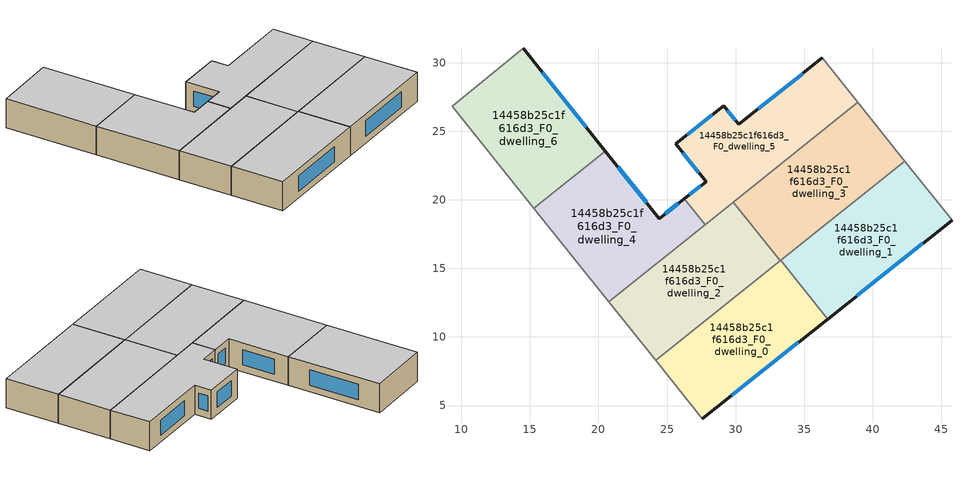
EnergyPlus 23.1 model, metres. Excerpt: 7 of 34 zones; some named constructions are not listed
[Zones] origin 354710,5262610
14458b25c1f616d3_F0_dwelling_0
 floor ground (EU_floor_Construction): 33.28,15.58 36.71,11.3 27.57,4.04 24.16,8.29 z0
 wall outside (EU_wall_Construction): 27.57,4.04 36.71,11.3 z0:3
 wall adiabatic (EU_wall_Construction): 24.16,8.29 27.57,4.04 z0:3
 wall to 14458b25c1f616d3_F0_dwelling_1 (EU_wall_Construction): 36.71,11.3 33.28,15.58 z0:3
 wall to 14458b25c1f616d3_F0_dwelling_2 (EU_wall_Construction): 33.25,15.56 24.16,8.29 z0:3
 wall to 14458b25c1f616d3_F0_dwelling_3 (EU_wall_Construction): 33.28,15.58 33.25,15.56 z0:3
 window (EU_Window_Construction): 29.71,5.75 34.56,9.6 z0.7:2.3
 ceiling to 14458b25c1f616d3_F1_dwelling_0 (EU_floor_Construction): 36.71,11.3 33.28,15.58 24.16,8.29 27.57,4.04 z3
14458b25c1f616d3_F0_dwelling_1
 floor ground (EU_floor_Construction): 42.34,22.83 45.78,18.51 36.71,11.3 33.28,15.58 z0
 wall outside (EU_wall_Construction): 36.71,11.3 45.78,18.51 z0:3
 wall adiabatic (EU_wall_Construction): 45.78,18.51 42.34,22.83 z0:3
 wall to 14458b25c1f616d3_F0_dwelling_3 (EU_wall_Construction): 42.34,22.83 33.28,15.58 z0:3
 window (EU_Window_Construction): 38.84,13 43.65,16.82 z0.7:2.3
 ceiling to 14458b25c1f616d3_F1_dwelling_1 (EU_floor_Construction): 45.78,18.51 42.34,22.83 33.28,15.58 36.71,11.3 z3
14458b25c1f616d3_F0_dwelling_2
 floor ground (EU_floor_Construction): 29.83,19.84 33.25,15.56 24.16,8.29 20.74,12.57 z0
 wall adiabatic (EU_wall_Construction): 20.74,12.57 24.16,8.29 z0:3
 wall to 14458b25c1f616d3_F0_dwelling_3 (EU_wall_Construction): 33.25,15.56 29.83,19.84 z0:3
 wall to 14458b25c1f616d3_F0_dwelling_4 (EU_wall_Construction): 27.77,18.2 20.74,12.57 z0:3
 wall to 14458b25c1f616d3_F0_dwelling_5 (EU_wall_Construction): 29.83,19.84 27.77,18.2 z0:3
 ceiling to 14458b25c1f616d3_F1_dwelling_2 (EU_floor_Construction): 33.25,15.56 29.83,19.84 20.74,12.57 24.16,8.29 z3
14458b25c1f616d3_F0_dwelling_3
 floor ground (EU_floor_Construction): 38.91,27.11 42.34,22.83 33.25,15.56 29.83,19.84 z0
 wall adiabatic (EU_wall_Construction): 42.34,22.83 38.91,27.11 z0:3
 wall to 14458b25c1f616d3_F0_dwelling_5 (EU_wall_Construction): 38.91,27.11 29.83,19.84 z0:3
 ceiling to 14458b25c1f616d3_F1_dwelling_3 (EU_floor_Construction): 42.34,22.83 38.91,27.11 29.83,19.84 33.25,15.56 z3
14458b25c1f616d3_F0_dwelling_4
 floor ground (EU_floor_Construction): 26.26,20.08 27.77,18.2 20.74,12.57 15.3,19.38 20.5,23.54 24.43,18.63 z0
 wall outside (EU_wall_Construction): 26.26,20.08 24.43,18.63 20.5,23.54 z0:3
 wall to 14458b25c1f616d3_F0_dwelling_6 (EU_wall_Construction): 20.5,23.54 15.3,19.38 z0:3
 wall to 14458b25c1f616d3_F0_dwelling_5 (EU_wall_Construction): 27.77,18.2 26.26,20.08 z0:3
 wall adiabatic (EU_wall_Construction): 15.3,19.38 20.74,12.57 z0:3
 window (EU_Window_Construction): 23.51,19.78 21.42,22.39 / 25.83,19.74 24.86,18.97 z0.7:2.3
 ceiling to 14458b25c1f616d3_F1_dwelling_4 (EU_floor_Construction): 27.77,18.2 26.26,20.08 24.43,18.63 20.5,23.54 15.3,19.38 20.74,12.57 z3
14458b25c1f616d3_F0_dwelling_5
 floor ground (EU_floor_Construction): 36.32,30.36 38.91,27.11 27.77,18.2 26.26,20.08 27.84,21.34 25.64,24.09 29.13,26.87 30.22,25.5 z0
 wall outside (EU_wall_Construction): 36.32,30.36 30.22,25.5 29.13,26.87 25.64,24.09 27.84,21.34 26.26,20.08 z0:3
 wall adiabatic (EU_wall_Construction): 38.91,27.11 36.32,30.36 z0:3
 window (EU_Window_Construction): 27.47,21.04 26.64,20.38 / 26.16,23.45 27.33,21.99 / 28.31,26.22 26.46,24.74 / 29.96,25.82 29.38,26.55 / 34.89,29.22 31.65,26.64 z0.7:2.3
 ceiling to 14458b25c1f616d3_F1_dwelling_5 (EU_floor_Construction): 38.91,27.11 36.32,30.36 30.22,25.5 29.13,26.87 25.64,24.09 27.84,21.34 26.26,20.08 27.77,18.2 z3
14458b25c1f616d3_F0_dwelling_6
 floor ground (EU_floor_Construction): 14.5,31.05 20.5,23.54 15.3,19.38 9.35,26.81 z0
 wall outside (EU_wall_Construction): 20.5,23.54 14.5,31.05 z0:3
 wall adiabatic (EU_wall_Construction): 14.5,31.05 9.35,26.81 15.3,19.38 z0:3
 window (EU_Window_Construction): 19.09,25.31 15.91,29.29 z0.7:2.3
 ceiling to 14458b25c1f616d3_F1_dwelling_6 (EU_floor_Construction): 20.5,23.54 14.5,31.05 9.35,26.81 15.3,19.38 z3
[HVACTEMPLATE:THERMOSTAT] Constant Heating Setpoint=20; Constant Cooling Setpoint=50
EU_HeatOnly_14458b25c1f616d3_F0_dwelling_0; EU_HeatOnly_14458b25c1f616d3_F0_dwelling_1; EU_HeatOnly_14458b25c1f616d3_F0_dwelling_2; EU_HeatOnly_14458b25c1f616d3_F0_dwelling_3; EU_HeatOnly_14458b25c1f616d3_F0_dwelling_4; EU_HeatOnly_14458b25c1f616d3_F0_dwelling_5; EU_HeatOnly_14458b25c1f616d3_F0_dwelling_6; EU_HeatOnly_14458b25c1f616d3_F1_dwelling_0; EU_HeatOnly_14458b25c1f616d3_F1_dwelling_1; EU_HeatOnly_14458b25c1f616d3_F1_dwelling_2; EU_HeatOnly_14458b25c1f616d3_F1_dwelling_3; EU_HeatOnly_14458b25c1f616d3_F1_dwelling_4; EU_HeatOnly_14458b25c1f616d3_F1_dwelling_5; EU_HeatOnly_14458b25c1f616d3_F1_dwelling_6; EU_HeatOnly_14458b25c1f616d3_F2_dwelling_0; EU_HeatOnly_14458b25c1f616d3_F2_dwelling_1; EU_HeatOnly_14458b25c1f616d3_F2_dwelling_2; EU_HeatOnly_14458b25c1f616d3_F2_dwelling_3; EU_HeatOnly_14458b25c1f616d3_F2_dwelling_4; EU_HeatOnly_14458b25c1f616d3_F2_dwelling_5; EU_HeatOnly_14458b25c1f616d3_F2_dwelling_6; EU_HeatOnly_14458b25c1f616d3_F3_dwelling_0; EU_HeatOnly_14458b25c1f616d3_F3_dwelling_1; EU_HeatOnly_14458b25c1f616d3_F3_dwelling_2; EU_HeatOnly_14458b25c1f616d3_F3_dwelling_3; EU_HeatOnly_14458b25c1f616d3_F3_dwelling_4; EU_HeatOnly_14458b25c1f616d3_F3_dwelling_5; EU_HeatOnly_14458b25c1f616d3_F3_dwelling_6; EU_HeatOnly_14458b25c1f616d3_F4_dwelling_0; EU_HeatOnly_14458b25c1f616d3_F4_dwelling_1; EU_HeatOnly_14458b25c1f616d3_F4_dwelling_2; EU_HeatOnly_14458b25c1f616d3_F4_dwelling_3; EU_HeatOnly_14458b25c1f616d3_F4_dwelling_4; EU_HeatOnly_14458b25c1f616d3_F4_dwelling_5
[SCHEDULE:CONSTANT]
Name | Hourly Value
EU_AlwaysOn | 1
EU_CoolingOff | 0
[SCHEDULE:FILE] Column Number=1; Rows to Skip at Top=0; Number of Hours of Data=8760; Column Separator=Comma; Interpolate to Timestep=No; Minutes per Item=60; Adjust Schedule for Daylight Savings=Yes
Name | File
EU_Step8_GainSchedule_14458b25c1f616d3_F3_dwelling_1_f000 | ../../schedules/14458b25c1f616d3/14458b25c1f616d3_F3_dwelling_1_f000_gain.csv
EU_Step8_GainSchedule_14458b25c1f616d3_F3_dwelling_2_f000 | ../../schedules/14458b25c1f616d3/14458b25c1f616d3_F3_dwelling_2_f000_gain.csv
EU_Step8_GainSchedule_14458b25c1f616d3_F3_dwelling_3_f000 | ../../schedules/14458b25c1f616d3/14458b25c1f616d3_F3_dwelling_3_f000_gain.csv
EU_Step8_GainSchedule_14458b25c1f616d3_F3_dwelling_4_f000 | ../../schedules/14458b25c1f616d3/14458b25c1f616d3_F3_dwelling_4_f000_gain.csv
EU_Step8_GainSchedule_14458b25c1f616d3_F3_dwelling_5_f000 | ../../schedules/14458b25c1f616d3/14458b25c1f616d3_F3_dwelling_5_f000_gain.csv
EU_Step8_GainSchedule_14458b25c1f616d3_F3_dwelling_6_f000 | ../../schedules/14458b25c1f616d3/14458b25c1f616d3_F3_dwelling_6_f000_gain.csv
EU_Step8_GainSchedule_14458b25c1f616d3_F4_dwelling_0_f000 | ../../schedules/14458b25c1f616d3/14458b25c1f616d3_F4_dwelling_0_f000_gain.csv
EU_Step8_GainSchedule_14458b25c1f616d3_F4_dwelling_1_f000 | ../../schedules/14458b25c1f616d3/14458b25c1f616d3_F4_dwelling_1_f000_gain.csv
EU_Step8_GainSchedule_14458b25c1f616d3_F4_dwelling_2_f000 | ../../schedules/14458b25c1f616d3/14458b25c1f616d3_F4_dwelling_2_f000_gain.csv
EU_Step8_GainSchedule_14458b25c1f616d3_F4_dwelling_3_f000 | ../../schedules/14458b25c1f616d3/14458b25c1f616d3_F4_dwelling_3_f000_gain.csv
EU_Step8_GainSchedule_14458b25c1f616d3_F4_dwelling_4_f000 | ../../schedules/14458b25c1f616d3/14458b25c1f616d3_F4_dwelling_4_f000_gain.csv
EU_Step8_GainSchedule_14458b25c1f616d3_F4_dwelling_5_f000 | ../../schedules/14458b25c1f616d3/14458b25c1f616d3_F4_dwelling_5_f000_gain.csv
